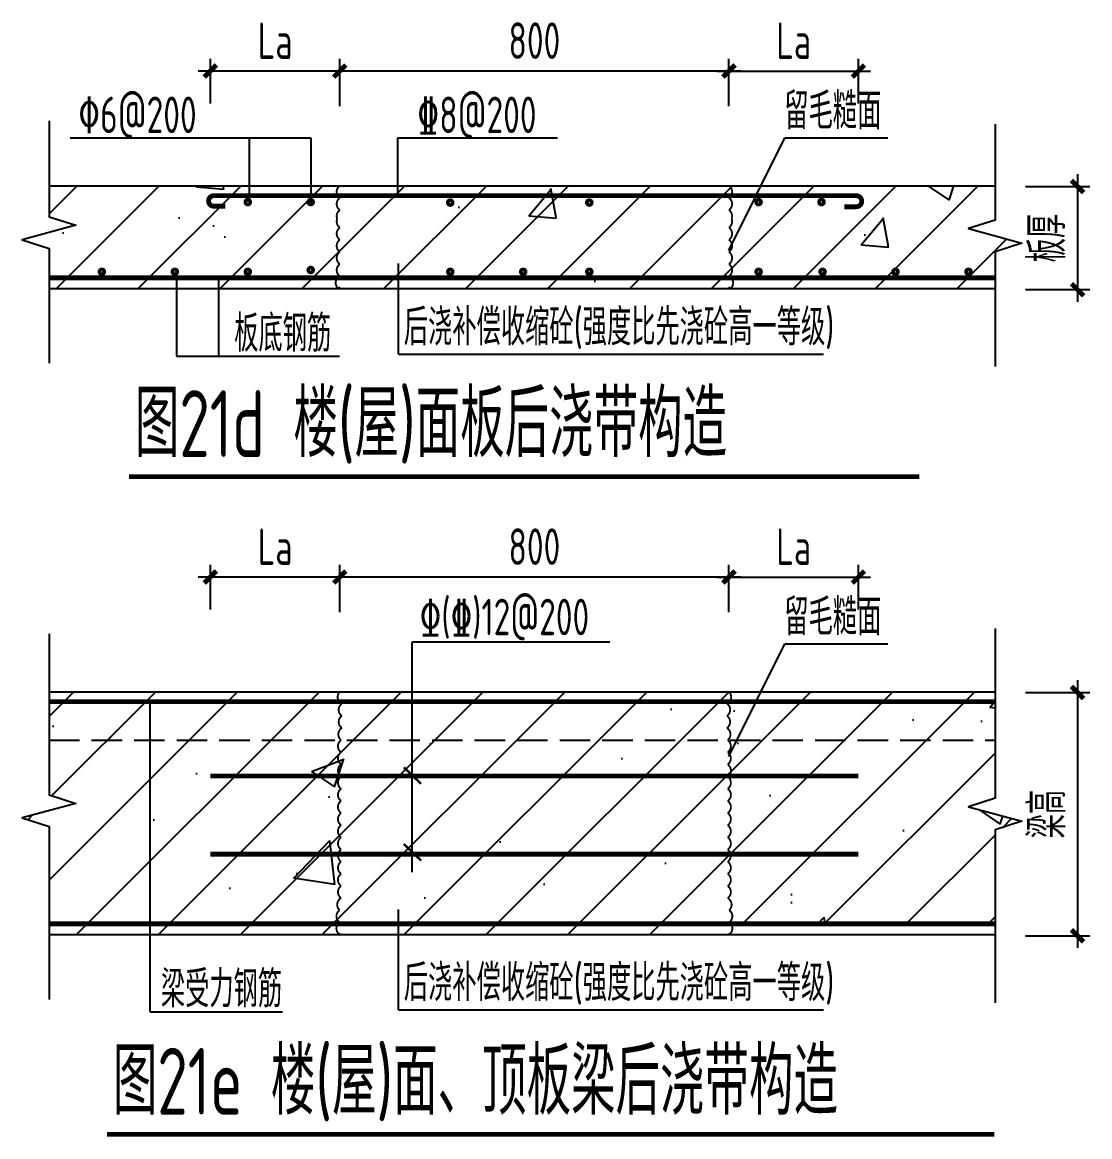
# Model space of a CAD drawing. Header units: millimetres. Extents: x -981077 to -572908, y -546666 to -409449.
# Drawn here: x -760709 to -751931, y -524628 to -515459 of the extents above; entities that cross this region are included whole.
import ezdxf

# ---------------------------------------------------------------- set-up
doc = ezdxf.new("R2010")
doc.units = ezdxf.units.MM
doc.header["$LTSCALE"] = 1000
doc.linetypes.add('DASH', pattern=[0.35, 0.25, -0.1])
for name, color, linetype in [('HZ', 7, 'Continuous'), ('mb-标准层', 7, 'Continuous'), ('TEXT', 6, 'Continuous'), ('THIN', 7, 'Continuous')]:
    doc.layers.add(name, color=color, linetype=linetype)
doc.styles.add('TSSD_Dimension', font='tssdeng.shx', dxfattribs={"width": 0.7, "bigfont": 'tssdchn.shx'})
doc.dimstyles.new('TSSD_25_100', dxfattribs={"dimtxt": 300, "dimasz": 100, "dimexe": 100, "dimexo": 250, "dimgap": 100, "dimtad": 1, "dimdec": 0, "dimlfac": 0.25, "dimzin": 0, "dimdsep": 46, "dimtxsty": 'TSSD_Dimension', "dimblk": 'ARCHTICK', "dimcen": 0, "dimdle": 100, "dimclrt": 7, "dimadec": 0, "dimazin": 0, "dimtfac": 1, "dimtdec": 0, "dimtix": 1, "dimtmove": 2, "dimatfit": 3, "dimldrblk": '_TSDBK', "dimfxl": 1, "dimtolj": 1, "dimtzin": 0, "dimarcsym": 0})

# ---------------------------------------------------------------- blocks, each defined once
blk = doc.blocks.new('_ArchTick')
at = {"color": 0, "linetype": 'ByBlock', "const_width": 0.4}
blk.add_lwpolyline([(-0.5, -0.5), (0.5, 0.5)], dxfattribs=at)
blk = doc.blocks.new('*D136')
at = {"layer": 'Defpoints', "color": 0}
for p in [(13263.6, 8767.6), (13263.6, 8227.9), (16463.6, 8227.9)]:
    blk.add_point(p, dxfattribs=at)
at = {"layer": 'THIN', "color": 0, "lineweight": -2}
for p, q in [((13263.6, 8477.9), (13263.6, 8867.6)), ((16463.6, 8477.9), (16463.6, 8867.6)), ((16563.6, 8767.6), (13163.6, 8767.6))]:
    blk.add_line(p, q, dxfattribs=at)
at = {"layer": 'THIN', "color": 0, "lineweight": -2, "xscale": 100, "yscale": 100, "zscale": 100, "rotation": 180}
blk.add_blockref('_ArchTick', (13263.6, 8767.6), dxfattribs=at)
at = {"layer": 'THIN', "color": 0, "lineweight": -2, "xscale": 100, "yscale": 100, "zscale": 100}
blk.add_blockref('_ArchTick', (16463.6, 8767.6), dxfattribs=at)
at = {"layer": 'THIN', "color": 7, "insert": (14863.6, 9017.6), "char_height": 300, "attachment_point": 5, "style": 'TSSD_Dimension'}
blk.add_mtext('\\A1;800', dxfattribs=at)
blk = doc.blocks.new('_TSDBK')
blk.add_line((-1, 0), (0, 0))
blk.add_lwpolyline([(-0.7, -0.7, 0.5, 0.5, 0), (0.7, 0.7, 0.5, 0.5, 0)], format="xyseb")
blk = doc.blocks.new('*D137')
at = {"layer": 'Defpoints', "color": 0}
for p in [(12198.6, 8767.6), (13263.6, 8477.9), (12198.6, 8250)]:
    blk.add_point(p, dxfattribs=at)
at = {"layer": 'THIN', "color": 0, "lineweight": -2}
for p, q in [((12198.6, 8500), (12198.6, 8867.6)), ((13263.6, 8727.9), (13263.6, 8867.6)), ((13363.6, 8767.6), (12098.6, 8767.6))]:
    blk.add_line(p, q, dxfattribs=at)
at = {"layer": 'THIN', "color": 0, "lineweight": -2, "xscale": 100, "yscale": 100, "zscale": 100, "rotation": 180}
blk.add_blockref('_ArchTick', (12198.6, 8767.6), dxfattribs=at)
at = {"layer": 'THIN', "color": 0, "lineweight": -2, "xscale": 100, "yscale": 100, "zscale": 100}
blk.add_blockref('_ArchTick', (13263.6, 8767.6), dxfattribs=at)
at = {"layer": 'THIN', "color": 7, "insert": (12731.1, 9017.6), "char_height": 300, "attachment_point": 5, "style": 'TSSD_Dimension'}
blk.add_mtext('\\A1;La', dxfattribs=at)
blk = doc.blocks.new('*D138')
at = {"layer": 'Defpoints', "color": 0}
for p in [(17528.7, 8767.6), (16463.6, 8477.9), (17528.7, 8250)]:
    blk.add_point(p, dxfattribs=at)
at = {"layer": 'THIN', "color": 0, "lineweight": -2}
for p, q in [((16463.6, 8727.9), (16463.6, 8867.6)), ((17528.7, 8500), (17528.7, 8867.6)), ((16363.6, 8767.6), (17628.7, 8767.6))]:
    blk.add_line(p, q, dxfattribs=at)
at = {"layer": 'THIN', "color": 0, "lineweight": -2, "xscale": 100, "yscale": 100, "zscale": 100, "rotation": 180}
blk.add_blockref('_ArchTick', (16463.6, 8767.6), dxfattribs=at)
at = {"layer": 'THIN', "color": 0, "lineweight": -2, "xscale": 100, "yscale": 100, "zscale": 100}
blk.add_blockref('_ArchTick', (17528.7, 8767.6), dxfattribs=at)
at = {"layer": 'THIN', "color": 7, "insert": (16996.2, 9017.6), "char_height": 300, "attachment_point": 5, "style": 'TSSD_Dimension'}
blk.add_mtext('\\A1;La', dxfattribs=at)
blk = doc.blocks.new('*D139')
at = {"layer": 'Defpoints', "color": 0}
for p in [(17528.7, 4604.7), (16463.6, 4315), (17528.7, 4087.1)]:
    blk.add_point(p, dxfattribs=at)
at = {"layer": 'THIN', "color": 0, "lineweight": -2}
for p, q in [((16463.6, 4565), (16463.6, 4704.7)), ((17528.7, 4337.1), (17528.7, 4704.7)), ((16363.6, 4604.7), (17628.7, 4604.7))]:
    blk.add_line(p, q, dxfattribs=at)
at = {"layer": 'THIN', "color": 0, "lineweight": -2, "xscale": 100, "yscale": 100, "zscale": 100, "rotation": 180}
blk.add_blockref('_ArchTick', (16463.6, 4604.7), dxfattribs=at)
at = {"layer": 'THIN', "color": 0, "lineweight": -2, "xscale": 100, "yscale": 100, "zscale": 100}
blk.add_blockref('_ArchTick', (17528.7, 4604.7), dxfattribs=at)
at = {"layer": 'THIN', "color": 7, "insert": (16996.2, 4854.7), "char_height": 300, "attachment_point": 5, "style": 'TSSD_Dimension'}
blk.add_mtext('\\A1;La', dxfattribs=at)
blk = doc.blocks.new('*D140')
at = {"layer": 'Defpoints', "color": 0}
for p in [(12198.6, 4604.7), (13263.6, 4315), (12198.6, 4087.1)]:
    blk.add_point(p, dxfattribs=at)
at = {"layer": 'THIN', "color": 0, "lineweight": -2}
for p, q in [((12198.6, 4337.1), (12198.6, 4704.7)), ((13263.6, 4565), (13263.6, 4704.7)), ((13363.6, 4604.7), (12098.6, 4604.7))]:
    blk.add_line(p, q, dxfattribs=at)
at = {"layer": 'THIN', "color": 0, "lineweight": -2, "xscale": 100, "yscale": 100, "zscale": 100, "rotation": 180}
blk.add_blockref('_ArchTick', (12198.6, 4604.7), dxfattribs=at)
at = {"layer": 'THIN', "color": 0, "lineweight": -2, "xscale": 100, "yscale": 100, "zscale": 100}
blk.add_blockref('_ArchTick', (13263.6, 4604.7), dxfattribs=at)
at = {"layer": 'THIN', "color": 7, "insert": (12731.1, 4854.7), "char_height": 300, "attachment_point": 5, "style": 'TSSD_Dimension'}
blk.add_mtext('\\A1;La', dxfattribs=at)
blk = doc.blocks.new('*D141')
at = {"layer": 'Defpoints', "color": 0}
for p in [(13263.6, 4604.7), (13263.6, 4065), (16463.6, 4065)]:
    blk.add_point(p, dxfattribs=at)
at = {"layer": 'THIN', "color": 0, "lineweight": -2}
for p, q in [((13263.6, 4315), (13263.6, 4704.7)), ((16463.6, 4315), (16463.6, 4704.7)), ((16563.6, 4604.7), (13163.6, 4604.7))]:
    blk.add_line(p, q, dxfattribs=at)
at = {"layer": 'THIN', "color": 0, "lineweight": -2, "xscale": 100, "yscale": 100, "zscale": 100, "rotation": 180}
blk.add_blockref('_ArchTick', (13263.6, 4604.7), dxfattribs=at)
at = {"layer": 'THIN', "color": 0, "lineweight": -2, "xscale": 100, "yscale": 100, "zscale": 100}
blk.add_blockref('_ArchTick', (16463.6, 4604.7), dxfattribs=at)
at = {"layer": 'THIN', "color": 7, "insert": (14863.6, 4854.7), "char_height": 300, "attachment_point": 5, "style": 'TSSD_Dimension'}
blk.add_mtext('\\A1;800', dxfattribs=at)
blk = doc.blocks.new('*D142')
at = {"layer": 'Defpoints', "color": 0}
for p in [(18652.7, 7817.8), (18652.7, 6968.9), (19330.5, 6968.9)]:
    blk.add_point(p, dxfattribs=at)
at = {"layer": 'THIN', "color": 0, "lineweight": -2}
for p, q in [((19330.5, 7917.8), (19330.5, 6868.9)), ((18902.7, 7817.8), (19430.5, 7817.8)), ((18902.7, 6968.9), (19430.5, 6968.9))]:
    blk.add_line(p, q, dxfattribs=at)
at = {"layer": 'THIN', "color": 0, "lineweight": -2, "xscale": 100, "yscale": 100, "zscale": 100}
for p, rotation in [((19330.5, 7817.8), 90), ((19330.5, 6968.9), 270)]:
    blk.add_blockref('_ArchTick', p, dxfattribs=dict(at, rotation=rotation))
at = {"layer": 'THIN', "color": 7, "insert": (19080.5, 7393.3), "char_height": 300, "attachment_point": 5, "rotation": 90, "style": 'TSSD_Dimension'}
blk.add_mtext('\\A1;板厚', dxfattribs=at)
blk = doc.blocks.new('*D143')
at = {"layer": 'Defpoints', "color": 0}
for p in [(18652.7, 3654.9), (18652.7, 1652.9), (19330.5, 1652.9)]:
    blk.add_point(p, dxfattribs=at)
at = {"layer": 'THIN', "color": 0, "lineweight": -2}
for p, q in [((19330.5, 3754.9), (19330.5, 1552.9)), ((18902.7, 3654.9), (19430.5, 3654.9)), ((18902.7, 1652.9), (19430.5, 1652.9))]:
    blk.add_line(p, q, dxfattribs=at)
at = {"layer": 'THIN', "color": 0, "lineweight": -2, "xscale": 100, "yscale": 100, "zscale": 100}
for p, rotation in [((19330.5, 3654.9), 90), ((19330.5, 1652.9), 270)]:
    blk.add_blockref('_ArchTick', p, dxfattribs=dict(at, rotation=rotation))
at = {"layer": 'THIN', "color": 7, "insert": (19080.5, 2653.9), "char_height": 300, "attachment_point": 5, "rotation": 90, "style": 'TSSD_Dimension'}
blk.add_mtext('\\A1;梁高', dxfattribs=at)
blk = doc.blocks.new('A$C19FE7155')
at = {"layer": 'THIN'}
h = blk.add_hatch(dxfattribs=at)
h.set_pattern_fill('AR-CONC', color=256, scale=15, style=0)
h.set_pattern_definition([(50, (-99304, -13454), (2732.77, -239.086), [285.75, -3143.25]), (355, (-99304, -13454), (-528.64, 2865.85), [228.6, -2514.6]), (100.451, (-99076.2, -13474), (2204.14, 2626.75), [242.85, -2671.35]), (46.1842, (-99304, -12692), (4066.19, -630.635), [428.62, -4714.87]), (96.6356, (-98965, -12744.5), (3561.06, 3711.38), [364.27, -4007.02]), (351.184, (-99304, -12692), (3561.07, 3711.38), [342.9, -3771.9]), (21, (-98923, -12882.5), (2274.223, -1533.983), [285.75, -3143.25]), (326, (-98923, -12882.5), (927.03, 2762.82), [228.6, -2514.6]), (71.4514, (-98733.4, -13010.3), (3201.25, 1228.84), [242.85, -2671.35]), (37.5, (-99304, -13454), (46.329, 1268.3256), [0, -2484.12, 0, -2552.7, 0, -2524.125]), (7.5, (-99304, -13454), (1002.295, 1502.709), [0, -1455.42, 0, -2426.97, 0, -962.025]), (327.5, (-100153.6, -13454), (2033.859, -85.931), [0, -952.5, 0, -2971.8, 0, -3943.35]), (317.5, (-100534.6, -13454), (2221.938, 381.397), [0, -1238.25, 0, -1973.58, 0, -2800.35])])
h.paths.add_polyline_path([(13263.6, 7179.3, -0.520567), (13263.6, 7279.3, -0.520567), (13263.6, 7379.3, -0.520567), (13263.6, 7479.3, -0.347231), (13241.9, 7551.8, -0.347231), (13263.6, 7624.2, -0.520567), (13263.6, 7724.2, -0.101314), (13246.8, 7742), (13026.6, 7742), (13026.6, 7704.2, -0.361325), (13038.9, 7689.5, -1), (13008.9, 7689.5, -0.469157), (13026.6, 7704.2), (13026.6, 7742), (12521.5, 7742), (12521.5, 7689.5, -1), (12491.5, 7689.5, -1), (12521.5, 7689.5), (12521.5, 7824.2), (10872.1, 7824.2), (10872.1, 7568.6), (11092.1, 7498.6), (10652.1, 7378.6), (10872.1, 7308.6), (10872.1, 7066.7), (13246.3, 7066.7, -0.088372), (13263.6, 7079.3, -0.520567)])
h.paths.add_polyline_path([(12491.5, 7115.8, -1), (12521.5, 7115.8, -1)], flags=16)
h.paths.add_polyline_path([(11921.5, 7115.8, -1), (11891.5, 7115.8, -1)], flags=16)
h.paths.add_polyline_path([(13008.9, 7130.7, -1), (13038.9, 7130.7, -1)], flags=16)
h.paths.add_polyline_path([(11321.5, 7115.8, -1), (11291.5, 7115.8, -1)], flags=16)
h.paths.add_polyline_path([(16463.6, 7379.3, 0.520567), (16463.6, 7479.3, 0.347231), (16485.4, 7551.8, 0.347231), (16463.6, 7624.2, 0.520567), (16463.6, 7724.2, 0.101314), (16480.5, 7742), (13246.8, 7742, 0.101314), (13263.6, 7724.2, 0.520567), (13263.6, 7624.2, 0.347231), (13241.9, 7551.8, 0.347231), (13263.6, 7479.3, 0.520567), (13263.6, 7379.3, 0.520567), (13263.6, 7279.3, 0.520567), (13263.6, 7179.3, 0.520567), (13263.6, 7079.3, 0.088372), (13246.3, 7066.7), (16481, 7066.7, 0.088372), (16463.6, 7079.3, 0.520567), (16463.6, 7179.3, 0.520567), (16463.6, 7279.3, 0.520567)])
h.paths.add_polyline_path([(14186.6, 7115.8, -1), (14156.6, 7115.8, -1)], flags=16)
h.paths.add_polyline_path([(14156.6, 7685.1, -1), (14186.6, 7685.1, -1)], flags=16)
h.paths.add_polyline_path([(14756.6, 7115.8, -1), (14786.6, 7115.8, -1)], flags=16)
h.paths.add_polyline_path([(14756.6, 7685.1, -1), (14786.6, 7685.1, -1)], flags=16)
h.paths.add_polyline_path([(15300.3, 7115.8, -1), (15330.3, 7115.8, -1)], flags=16)
h.paths.add_polyline_path([(15300.3, 7685.1, -1), (15330.3, 7685.1, -1)], flags=16)
h.paths.add_polyline_path([(18432.7, 7471.3), (18652.7, 7541.3), (18652.7, 7824.2), (16728.8, 7824.2), (16488.5, 7341, -0.296618), (16463.6, 7279.3, -0.520567), (16463.6, 7179.3, -0.520567), (16463.6, 7079.3, -0.088372), (16481, 7066.7), (18652.7, 7066.7), (18652.7, 7281.3), (18872.7, 7351.3)])
h.paths.add_polyline_path([(16692.5, 7689.5, -1), (16722.5, 7689.5, -1)], flags=16)
h.paths.add_polyline_path([(16722.5, 7115.8, -1), (16692.5, 7115.8, -1)], flags=16)
h.paths.add_polyline_path([(17209.9, 7689.5, -1), (17239.9, 7689.5, -1)], flags=16)
h.paths.add_polyline_path([(17248.7, 7115.8, -1), (17218.7, 7115.8, -1)], flags=16)
h.paths.add_polyline_path([(17818.7, 7115.8, -1), (17848.7, 7115.8, -1)], flags=16)
h.paths.add_polyline_path([(18418.7, 7115.8, -1), (18448.7, 7115.8, -1)], flags=16)
h.paths.add_polyline_path([(16728.8, 7824.2), (16463.6, 7824.2, -0.398249), (16480.5, 7742), (16687.9, 7742)])
h.paths.add_polyline_path([(16463.6, 7824.2), (13738.4, 7824.2), (13738.4, 7742), (16480.5, 7742, 0.398249)])
h.paths.add_polyline_path([(16481, 7066.7), (13745.9, 7066.7), (13745.9, 6979.3), (16478.2, 6979.3, 0.422088)])
h.paths.add_polyline_path([(13738.4, 7824.2), (13263.6, 7824.2, 0.398249), (13246.8, 7742), (13738.4, 7742)])
h.paths.add_polyline_path([(13263.6, 7824.2), (13026.6, 7824.2), (13026.6, 7742), (13246.8, 7742, -0.398249)])
h.paths.add_polyline_path([(13026.6, 7824.2), (12521.5, 7824.2), (12521.5, 7742), (13026.6, 7742)], flags=17)
h.paths.add_polyline_path([(13246.3, 7066.7), (12266.3, 7066.7), (12266.3, 6979.3), (13246.7, 6979.3, -0.138898), (13247.8, 6980.6, -0.413186)])
h.paths.add_polyline_path([(13745.9, 7066.7), (13246.3, 7066.7, 0.422088), (13249.1, 6979.3), (13745.9, 6979.3)])
h.paths.add_polyline_path([(12266.3, 7066.7), (11921.5, 7066.7), (11921.5, 6979.3), (12266.3, 6979.3)])
h.paths.add_polyline_path([(11921.5, 7066.7), (10872.1, 7066.7), (10872.1, 6979.3), (11921.5, 6979.3)])
h.paths.add_polyline_path([(18652.7, 7066.7), (16481, 7066.7, -0.413186), (16479.5, 6980.6, -0.138898), (16480.6, 6979.3), (18652.7, 6979.3)])
h = blk.add_hatch(dxfattribs=at)
h.set_pattern_fill('ANSI31', color=256, scale=150, style=0)
h.set_pattern_definition([(45, (-99303.96, -13454), (-336.7596, 336.7596), [])])
h.paths.add_polyline_path([(10872.1, 7824.2), (10872.1, 7568.6), (11092.1, 7498.6), (10652.1, 7378.6), (10872.1, 7308.6), (10872.1, 7066.7), (13246.3, 7066.7, -0.088372), (13263.6, 7079.3, -0.520567), (13263.6, 7179.3, -0.520567), (13263.6, 7279.3, -0.520567), (13263.6, 7379.3, -0.520567), (13263.6, 7479.3, -0.347231), (13241.9, 7551.8, -0.347231), (13263.6, 7624.2, -0.520567), (13263.6, 7724.2, -0.101314), (13246.8, 7742), (13026.6, 7742), (13026.6, 7704.2, -0.361325), (13038.9, 7689.5, -1), (13008.9, 7689.5, -0.469157), (13026.6, 7704.2), (13026.6, 7742), (12521.5, 7742), (12521.5, 7689.5, -1), (12491.5, 7689.5, -1), (12521.5, 7689.5), (12521.5, 7824.2)])
h.paths.add_polyline_path([(11921.5, 7115.8, -1), (11891.5, 7115.8, -1)], flags=16)
h.paths.add_polyline_path([(12521.5, 7115.8, -1), (12491.5, 7115.8, -1)], flags=16)
h.paths.add_polyline_path([(11321.5, 7115.8, -1), (11291.5, 7115.8, -1)], flags=16)
h.paths.add_polyline_path([(13038.9, 7130.7, -1), (13008.9, 7130.7, -1)], flags=16)
h.paths.add_polyline_path([(12521.5, 7824.2), (12521.5, 7742), (13026.6, 7742), (13026.6, 7824.2)], flags=17)
h.paths.add_polyline_path([(13246.8, 7742, -0.398249), (13263.6, 7824.2), (13026.6, 7824.2), (13026.6, 7742)])
h.paths.add_polyline_path([(12266.3, 7066.7), (12266.3, 6979.3), (13246.7, 6979.3, -0.138898), (13247.8, 6980.6, -0.413186), (13246.3, 7066.7)])
h.paths.add_polyline_path([(12266.3, 6979.3), (12266.3, 7066.7), (11921.5, 7066.7), (11921.5, 6979.3)])
h.paths.add_polyline_path([(11921.5, 6979.3), (11921.5, 7066.7), (10872.1, 7066.7), (10872.1, 6979.3)])
h.paths.add_polyline_path([(13745.9, 6979.3), (13745.9, 7066.7), (13246.3, 7066.7, 0.422088), (13249.1, 6979.3)])
h.paths.add_polyline_path([(16478.2, 6979.3, 0.422088), (16481, 7066.7), (13745.9, 7066.7), (13745.9, 6979.3)])
h.paths.add_polyline_path([(16481, 7066.7, 0.088372), (16463.6, 7079.3, 0.520567), (16463.6, 7179.3, 0.520567), (16463.6, 7279.3, 0.520567), (16463.6, 7379.3, 0.520567), (16463.6, 7479.3, 0.347231), (16485.4, 7551.8, 0.347231), (16463.6, 7624.2, 0.520567), (16463.6, 7724.2, 0.101314), (16480.5, 7742), (13246.8, 7742, 0.101314), (13263.6, 7724.2, 0.520567), (13263.6, 7624.2, 0.347231), (13241.9, 7551.8, 0.347231), (13263.6, 7479.3, 0.520567), (13263.6, 7379.3, 0.520567), (13263.6, 7279.3, 0.520567), (13263.6, 7179.3, 0.520567), (13263.6, 7079.3, 0.088372), (13246.3, 7066.7)])
h.paths.add_polyline_path([(14186.6, 7115.8, -1), (14156.6, 7115.8, -1)], flags=16)
h.paths.add_polyline_path([(14156.6, 7685.1, -1), (14186.6, 7685.1, -1)], flags=16)
h.paths.add_polyline_path([(14786.6, 7115.8, -1), (14756.6, 7115.8, -1)], flags=16)
h.paths.add_polyline_path([(15300.3, 7115.8, -1), (15330.3, 7115.8, -1)], flags=16)
h.paths.add_polyline_path([(15300.3, 7685.1, -1), (15330.3, 7685.1, -1)], flags=16)
h.paths.add_polyline_path([(13738.4, 7742), (16480.5, 7742, 0.398249), (16463.6, 7824.2), (13738.4, 7824.2)])
h.paths.add_polyline_path([(13738.4, 7824.2), (13263.6, 7824.2, 0.398249), (13246.8, 7742), (13738.4, 7742)])
h.paths.add_polyline_path([(16728.8, 7824.2), (16463.6, 7824.2, -0.398249), (16480.5, 7742), (16687.9, 7742)])
h.paths.add_polyline_path([(16687.9, 7742), (16480.5, 7742, -0.101314), (16463.6, 7724.2, -0.520567), (16463.6, 7624.2, -0.347231), (16485.4, 7551.8, -0.347231), (16463.6, 7479.3, -0.520567), (16463.6, 7379.3, -0.193994), (16488.5, 7341)], flags=17)
h.paths.add_polyline_path([(16728.8, 7824.2), (16488.5, 7341, -0.296618), (16463.6, 7279.3, -0.520567), (16463.6, 7179.3, -0.520567), (16463.6, 7079.3, -0.088372), (16481, 7066.7), (18652.7, 7066.7), (18652.7, 7281.3), (18872.7, 7351.3), (18432.7, 7471.3), (18652.7, 7541.3), (18652.7, 7824.2)])
h.paths.add_polyline_path([(16722.5, 7689.5, -1), (16692.5, 7689.5, -1)], flags=16)
h.paths.add_polyline_path([(17239.9, 7689.5, -1), (17209.9, 7689.5, -1)], flags=16)
h.paths.add_polyline_path([(16722.5, 7115.8, -1), (16692.5, 7115.8, -1)], flags=16)
h.paths.add_polyline_path([(17248.7, 7115.8, -1), (17218.7, 7115.8, -1)], flags=16)
h.paths.add_polyline_path([(17848.7, 7115.8, -1), (17818.7, 7115.8, -1)], flags=16)
h.paths.add_polyline_path([(18448.7, 7115.8, -1), (18418.7, 7115.8, -1)], flags=16)
h.paths.add_polyline_path([(16481, 7066.7, -0.413186), (16479.5, 6980.6, -0.138898), (16480.6, 6979.3), (18652.7, 6979.3), (18652.7, 7066.7)])
h = blk.add_hatch(dxfattribs=at)
h.set_pattern_fill('ANSI31', color=256, scale=150, style=0)
h.set_pattern_definition([(45, (-99303.96, -11527.3), (-336.7596, 336.7596), [])])
h.paths.add_polyline_path([(10872.1, 3579.1), (10872.1, 3261.3), (11701.1, 3261.3), (11701.1, 3579.1)])
h.paths.add_polyline_path([(10872.1, 3261.3), (10872.1, 2812.2), (11092.1, 2742.2), (10652.1, 2622.2), (10872.1, 2552.2), (10872.1, 1750.7), (11701.1, 1750.7), (11701.1, 3261.3)])
h.paths.add_polyline_path([(13272.1, 3261.3, -0.010334), (13274.1, 3262.8, -0.520567), (13280.3, 3362.6, -0.520567), (13279.7, 3462.6, -0.520567), (13279.7, 3562.6, -0.110163), (13258.8, 3579.1), (11701.1, 3579.1), (11701.1, 3261.3)])
h.paths.add_polyline_path([(11701.1, 3261.3), (11701.1, 1750.7), (13247.9, 1750.7, -0.076595), (13261.3, 1763.6, -0.520567), (13261.7, 1863.6, -0.520567), (13274, 1962.8, -0.520567), (13274, 2062.8, -0.520567), (13274, 2162.8, -0.520567), (13274, 2262.8, -0.520567), (13274, 2362.8, -0.520567), (13274, 2462.8, -0.520567), (13274, 2562.8, -0.520567), (13274, 2662.8, -0.520567), (13274, 2762.8, -0.520567), (13274, 2862.8, -0.520567), (13274, 2962.8, -0.520567), (13274, 3062.8, -0.520567), (13274, 3162.8, -0.507503), (13272.1, 3261.3)])
h.paths.add_polyline_path([(10872.1, 3661.3), (10872.1, 3579.1), (13258.8, 3579.1, -0.388145), (13263.6, 3661.3)])
h.paths.add_polyline_path([(13263.6, 3661.3, 0.388145), (13258.8, 3579.1), (13856.6, 3579.1), (13856.6, 3661.3)])
h.paths.add_polyline_path([(13856.6, 3661.3), (13856.6, 3579.1), (16468.5, 3579.1, 0.388145), (16463.6, 3661.3)])
h.paths.add_polyline_path([(13856.6, 3579.1), (13856.6, 3261.3), (16451.2, 3261.3, 0.533376), (16446.9, 3362.6, 0.520567), (16447.6, 3462.6, 0.520567), (16447.6, 3562.6, 0.110163), (16468.5, 3579.1)])
h.paths.add_polyline_path([(13258.8, 3579.1, 0.110163), (13279.7, 3562.6, 0.520567), (13279.7, 3462.6, 0.520567), (13280.3, 3362.6, 0.533376), (13276.1, 3261.3), (13856.6, 3261.3), (13856.6, 3579.1)])
h.paths.add_polyline_path([(13272.1, 3261.3, 0.507503), (13274, 3162.8, 0.520567), (13274, 3062.8, 0.478069), (13267.5, 2968), (13856.6, 2968), (13856.6, 3261.3)])
h.paths.add_polyline_path([(16459.7, 2968, 0.478069), (16453.3, 3062.8, 0.520567), (16453.3, 3162.8, 0.507503), (16455.2, 3261.3), (13856.6, 3261.3), (13856.6, 2975.4), (13864.2, 2968)])
h.paths.add_polyline_path([(13267.5, 2968, 0.034029), (13274, 2962.8, 0.520567), (13274, 2862.8, 0.520567), (13274, 2762.8, 0.520567), (13274, 2662.8, 0.520567), (13274, 2562.8, 0.520567), (13274, 2462.8, 0.520567), (13274, 2362.8, 0.190994), (13249.2, 2325.2), (13856.6, 2325.2), (13856.6, 2968)])
h.paths.add_polyline_path([(16478, 2325.2, 0.190994), (16453.3, 2362.8, 0.520567), (16453.3, 2462.8, 0.520567), (16453.3, 2562.8, 0.520567), (16453.3, 2662.8, 0.520567), (16453.3, 2762.8, 0.520567), (16453.3, 2862.8, 0.520567), (16453.3, 2962.8, 0.034029), (16459.7, 2968), (13856.6, 2968), (13856.6, 2344), (13876.1, 2325.2)])
h.paths.add_polyline_path([(16479.4, 1750.7, 0.076595), (16465.9, 1763.6, 0.520567), (16465.6, 1863.6, 0.520567), (16453.3, 1962.8, 0.520567), (16453.3, 2062.8, 0.520567), (16453.3, 2162.8, 0.520567), (16453.3, 2262.8, 0.299769), (16478, 2325.2), (13249.2, 2325.2, 0.299769), (13274, 2262.8, 0.520567), (13274, 2162.8, 0.520567), (13274, 2062.8, 0.520567), (13274, 1962.8, 0.520567), (13261.7, 1863.6, 0.520567), (13261.3, 1763.6, 0.076595), (13247.9, 1750.7)])
h.paths.add_polyline_path([(10872.1, 1750.7), (10872.1, 1663.3), (11701.1, 1663.3), (11701.1, 1750.7)])
h.paths.add_polyline_path([(13260.9, 1663.3, 0.034022), (13261.3, 1663.6, -0.426948), (13247.9, 1750.7), (11701.1, 1750.7), (11701.1, 1663.3)])
h.paths.add_polyline_path([(16465.5, 1663.3, 0.429373), (16479.4, 1750.7), (13745.9, 1750.7), (13745.9, 1663.3)])
h.paths.add_polyline_path([(18652.7, 3261.3), (18652.7, 3579.1), (16687.9, 3579.1), (16529.9, 3261.3)])
h.paths.add_polyline_path([(16447.6, 3462.6, -0.520567), (16446.9, 3362.6, -0.520567), (16453.2, 3262.8, -0.010334), (16455.2, 3261.3), (16529.9, 3261.3), (16687.9, 3579.1), (16468.5, 3579.1, -0.110163), (16447.6, 3562.6, -0.520567)])
h.paths.add_polyline_path([(16687.9, 3579.1), (16728.8, 3661.3), (16463.6, 3661.3, -0.388145), (16468.5, 3579.1)])
h.paths.add_polyline_path([(16728.8, 3661.3), (16687.9, 3579.1), (18652.7, 3579.1), (18652.7, 3661.3)])
h.paths.add_polyline_path([(16529.9, 3261.3), (16471.2, 3143.2, -0.388438), (16453.3, 3062.8, -0.520567), (16453.3, 2962.8, -0.520567), (16453.3, 2862.8, -0.520567), (16453.3, 2762.8, -0.520567), (16453.3, 2662.8, -0.520567), (16453.3, 2562.8, -0.520567), (16453.3, 2462.8, -0.520567), (16453.3, 2362.8, -0.520567), (16453.3, 2262.8, -0.520567), (16453.3, 2162.8, -0.520567), (16453.3, 2062.8, -0.520567), (16453.3, 1962.8, -0.520567), (16465.6, 1863.6, -0.520567), (16465.9, 1763.6, -0.076595), (16479.4, 1750.7), (18652.7, 1750.7), (18652.7, 2524.9), (18872.7, 2594.9), (18432.7, 2714.9), (18652.7, 2784.9), (18652.7, 3261.3)])
h = blk.add_hatch(dxfattribs=at)
h.set_pattern_fill('AR-CONC', color=256, scale=15, style=0)
h.set_pattern_definition([(50, (-99304, -11527.3), (2732.77, -239.086), [285.75, -3143.25]), (355, (-99304, -11527.3), (-528.64, 2865.85), [228.6, -2514.6]), (100.451, (-99076.2, -11547.2), (2204.14, 2626.75), [242.85, -2671.35]), (46.1842, (-99304, -10765.3), (4066.19, -630.635), [428.62, -4714.87]), (96.6356, (-98965, -10818), (3561.06, 3711.38), [364.27, -4007.02]), (351.184, (-99304, -10765.3), (3561.07, 3711.38), [342.9, -3771.9]), (21, (-98923, -10955.8), (2274.223, -1533.983), [285.75, -3143.25]), (326, (-98923, -10955.8), (927.03, 2762.82), [228.6, -2514.6]), (71.4514, (-98733.4, -11083.6), (3201.25, 1228.84), [242.85, -2671.35]), (37.5, (-99304, -11527.3), (46.329, 1268.3256), [0, -2484.12, 0, -2552.7, 0, -2524.125]), (7.5, (-99304, -11527.3), (1002.295, 1502.709), [0, -1455.42, 0, -2426.97, 0, -962.025]), (327.5, (-100153.6, -11527.3), (2033.859, -85.931), [0, -952.5, 0, -2971.8, 0, -3943.35]), (317.5, (-100534.6, -11527.3), (2221.938, 381.397), [0, -1238.25, 0, -1973.58, 0, -2800.35])])
h.paths.add_polyline_path([(11701.1, 3579.1), (11701.1, 3261.3), (13272.1, 3261.3, -0.010334), (13274.1, 3262.8, -0.520567), (13280.3, 3362.6, -0.520567), (13279.7, 3462.6, -0.520567), (13279.7, 3562.6, -0.110163), (13258.8, 3579.1)])
h.paths.add_polyline_path([(11701.1, 3261.3), (11701.1, 3579.1), (10872.1, 3579.1), (10872.1, 3261.3)])
h.paths.add_polyline_path([(10872.1, 3261.3), (10872.1, 2812.2), (11092.1, 2742.2), (10652.1, 2622.2), (10872.1, 2552.2), (10872.1, 1750.7), (11701.1, 1750.7), (11701.1, 3261.3)])
h.paths.add_polyline_path([(11701.1, 1750.7), (13247.9, 1750.7, -0.076595), (13261.3, 1763.6, -0.520567), (13261.7, 1863.6, -0.520567), (13274, 1962.8, -0.520567), (13274, 2062.8, -0.520567), (13274, 2162.8, -0.520567), (13274, 2262.8, -0.520567), (13274, 2362.8, -0.520567), (13274, 2462.8, -0.520567), (13274, 2562.8, -0.520567), (13274, 2662.8, -0.520567), (13274, 2762.8, -0.520567), (13274, 2862.8, -0.520567), (13274, 2962.8, -0.520567), (13274, 3062.8, -0.520567), (13274, 3162.8, -0.507503), (13272.1, 3261.3), (11701.1, 3261.3)])
h.paths.add_polyline_path([(13267.5, 2968, 0.034029), (13274, 2962.8, 0.520567), (13274, 2862.8, 0.520567), (13274, 2762.8, 0.520567), (13274, 2662.8, 0.520567), (13274, 2562.8, 0.520567), (13274, 2462.8, 0.520567), (13274, 2362.8, 0.190994), (13249.2, 2325.2), (13856.6, 2325.2), (13856.6, 2968)])
h.paths.add_polyline_path([(13856.6, 3261.3), (13856.6, 2975.4), (13864.2, 2968), (16459.7, 2968, 0.478069), (16453.3, 3062.8, 0.520567), (16453.3, 3162.8, 0.507503), (16455.2, 3261.3)])
h.paths.add_polyline_path([(13272.1, 3261.3, 0.507503), (13274, 3162.8, 0.520567), (13274, 3062.8, 0.478069), (13267.5, 2968), (13856.6, 2968), (13856.6, 3261.3)])
h.paths.add_polyline_path([(16478, 2325.2, 0.190994), (16453.3, 2362.8, 0.520567), (16453.3, 2462.8, 0.520567), (16453.3, 2562.8, 0.520567), (16453.3, 2662.8, 0.520567), (16453.3, 2762.8, 0.520567), (16453.3, 2862.8, 0.520567), (16453.3, 2962.8, 0.034029), (16459.7, 2968), (13856.6, 2968), (13856.6, 2344), (13876.1, 2325.2)])
h.paths.add_polyline_path([(16451.2, 3261.3, 0.533376), (16446.9, 3362.6, 0.520567), (16447.6, 3462.6, 0.520567), (16447.6, 3562.6, 0.110163), (16468.5, 3579.1), (13856.6, 3579.1), (13856.6, 3261.3)])
h.paths.add_polyline_path([(13258.8, 3579.1, 0.110163), (13279.7, 3562.6, 0.520567), (13279.7, 3462.6, 0.520567), (13280.3, 3362.6, 0.533376), (13276.1, 3261.3), (13856.6, 3261.3), (13856.6, 3579.1)])
h.paths.add_polyline_path([(13249.2, 2325.2, 0.299769), (13274, 2262.8, 0.520567), (13274, 2162.8, 0.520567), (13274, 2062.8, 0.520567), (13274, 1962.8, 0.520567), (13261.7, 1863.6, 0.520567), (13261.3, 1763.6, 0.076595), (13247.9, 1750.7), (16479.4, 1750.7, 0.076595), (16465.9, 1763.6, 0.520567), (16465.6, 1863.6, 0.520567), (16453.3, 1962.8, 0.520567), (16453.3, 2062.8, 0.520567), (16453.3, 2162.8, 0.520567), (16453.3, 2262.8, 0.299769), (16478, 2325.2)])
h.paths.add_polyline_path([(18652.7, 1750.7), (18652.7, 2524.9), (18872.7, 2594.9), (18432.7, 2714.9), (18652.7, 2784.9), (18652.7, 3261.3), (16529.9, 3261.3), (16471.2, 3143.2, -0.388438), (16453.3, 3062.8, -0.520567), (16453.3, 2962.8, -0.520567), (16453.3, 2862.8, -0.520567), (16453.3, 2762.8, -0.520567), (16453.3, 2662.8, -0.520567), (16453.3, 2562.8, -0.520567), (16453.3, 2462.8, -0.520567), (16453.3, 2362.8, -0.520567), (16453.3, 2262.8, -0.520567), (16453.3, 2162.8, -0.520567), (16453.3, 2062.8, -0.520567), (16453.3, 1962.8, -0.520567), (16465.6, 1863.6, -0.520567), (16465.9, 1763.6, -0.076595), (16479.4, 1750.7)])
h.paths.add_polyline_path([(16687.9, 3579.1), (16468.5, 3579.1, -0.110163), (16447.6, 3562.6, -0.520567), (16447.6, 3462.6, -0.520567), (16446.9, 3362.6, -0.520567), (16453.2, 3262.8, -0.010334), (16455.2, 3261.3), (16529.9, 3261.3)])
h.paths.add_polyline_path([(16687.9, 3579.1), (16529.9, 3261.3), (18652.7, 3261.3), (18652.7, 3579.1)])
at = {"layer": 'HZ', "ltscale": 0.2, "const_width": 40}
for points in [[(11530, 5430.5), (18030.3, 5430.5)], [(11348.8, 20), (18646.9, 20)]]:
    blk.add_lwpolyline(points, dxfattribs=at)
at = {"layer": 'THIN'}
for p, q in [((13026.6, 8213.9), (11046.7, 8213.9)), ((12521.5, 7689.5), (12521.5, 8213.9)), ((13026.6, 7689.5), (13026.6, 8213.9)), ((15053.8, 8216.6), (13738.4, 8216.6)), ((13738.4, 8216.6), (13738.4, 7742)), ((16463.6, 7291), (16924.2, 8217.1)), ((16924.2, 8217.1), (17771.6, 8217.1)), ((10872.1, 7824.2), (18652.7, 7824.2)), ((13745.9, 6438.3), (13745.9, 7184.8)), ((11921.5, 7066.7), (11921.5, 6422.7)), ((12266.3, 7066.7), (12266.3, 6422.7)), ((10872.1, 6979.3), (18652.7, 6979.3)), ((11921.5, 6422.7), (13260.8, 6422.7)), ((13745.9, 6438.3), (17240.3, 6438.3)), ((15483.8, 4068.5), (13856.6, 4068.5)), ((13856.6, 4068.5), (13856.6, 2175.5)), ((16463.6, 3128.1), (16924.2, 4054.2)), ((16924.2, 4054.2), (17771.6, 4054.2)), ((10872.1, 3661.3), (18652.7, 3661.3)), ((11701.1, 3579.1), (11701.1, 1028.7)), ((13745.9, 1044.3), (13745.9, 1868.8)), ((10872.1, 1663.3), (18652.7, 1663.3)), ((11701.1, 1028.7), (12791.1, 1028.7)), ((13745.9, 1044.3), (17240.3, 1044.3))]:
    blk.add_line(p, q, dxfattribs=at)
at = {"layer": 'THIN', "linetype": 'DASH'}
blk.add_line((10872.1, 3261.3), (18652.7, 3261.3), dxfattribs=at)
at = {"layer": 'THIN'}
for points in [[(10872.1, 8357.5), (10872.1, 7568.6), (11092.1, 7498.6), (10652.1, 7378.6), (10872.1, 7308.6), (10872.1, 6364.6)], [(18652.7, 8330.2), (18652.7, 7541.3), (18432.7, 7471.3), (18872.7, 7351.3), (18652.7, 7281.3), (18652.7, 6337.3)], [(10872.1, 4137.4), (10872.1, 2812.2), (11092.1, 2742.2), (10652.1, 2622.2), (10872.1, 2552.2), (10872.1, 1127.5)], [(18652.7, 4180.8), (18652.7, 2784.9), (18432.7, 2714.9), (18872.7, 2594.9), (18652.7, 2524.9), (18652.7, 1100.2)]]:
    blk.add_lwpolyline(points, dxfattribs=at)
at = {"layer": 'THIN', "const_width": 15}
for points in [[(13263.6, 7824.2, 0.520567), (13263.6, 7724.2, 0.520567), (13263.6, 7624.2, 0.347231), (13241.9, 7551.8, 0.347231)], [(16463.6, 7824.2, -0.520567), (16463.6, 7724.2, -0.520567), (16463.6, 7624.2, -0.347231), (16485.4, 7551.8, -0.347231)], [(13241.9, 7551.8, 0.347231), (13263.6, 7479.3, 0.520567), (13263.6, 7379.3, 0.520567), (13263.6, 7279.3)], [(16485.4, 7551.8, -0.347231), (16463.6, 7479.3, -0.520567), (16463.6, 7379.3, -0.520567), (16463.6, 7279.3)], [(13263.6, 7379.3, 0.520567), (13263.6, 7279.3, 0.520567), (13263.6, 7179.3, 0.520567), (13263.6, 7079.3, 0.520567), (13247.8, 6980.6, 0.520567), (13247.6, 6975.5, 0.095278), (13263.6, 6992.1)], [(16463.6, 7379.3, -0.520567), (16463.6, 7279.3, -0.520567), (16463.6, 7179.3, -0.520567), (16463.6, 7079.3, -0.520567), (16479.5, 6980.6, -0.520567), (16479.7, 6975.5, -0.095278), (16463.6, 6992.1)], [(13263.6, 3661.3, 0.520567), (13279.7, 3562.6, 0.520567), (13279.7, 3462.6, 0.520567), (13280.3, 3362.6, 0.520567), (13274.1, 3262.8, 0.520567), (13274, 3162.8, 0.520567), (13274, 3062.8, 0.520567), (13274, 2962.8, 0.520567), (13274, 2862.8, 0.520567), (13274, 2762.8, 0.520567), (13274, 2662.8, 0.520567), (13274, 2562.8, 0.520567), (13274, 2462.8, 0.520567), (13274, 2362.8, 0.520567), (13274, 2262.8, 0.520567), (13274, 2162.8, 0.520567), (13274, 2062.8, 0.520567), (13274, 1962.8, 0.520567), (13261.7, 1863.6, 0.520567), (13261.3, 1763.6, 0.520567), (13261.3, 1663.6, 0.520567), (13261.3, 1670.2, 0.009682), (13263.6, 1670.6, 0.009682)], [(16463.6, 3661.3, -0.520567), (16447.6, 3562.6, -0.520567), (16447.6, 3462.6, -0.520567), (16446.9, 3362.6, -0.520567), (16453.2, 3262.8, -0.520567), (16453.3, 3162.8, -0.520567), (16453.3, 3062.8, -0.520567), (16453.3, 2962.8, -0.520567), (16453.3, 2862.8, -0.520567), (16453.3, 2762.8, -0.520567), (16453.3, 2662.8, -0.520567), (16453.3, 2562.8, -0.520567), (16453.3, 2462.8, -0.520567), (16453.3, 2362.8, -0.520567), (16453.3, 2262.8, -0.520567), (16453.3, 2162.8, -0.520567), (16453.3, 2062.8, -0.520567), (16453.3, 1962.8, -0.520567), (16465.6, 1863.6, -0.520567), (16465.9, 1763.6, -0.520567), (16465.9, 1663.6, -0.520567), (16466, 1670.2, -0.009682), (16463.6, 1670.6, -0.009682)]]:
    blk.add_lwpolyline(points, format="xyb", dxfattribs=at)
at = {"layer": 'THIN', "color": 1, "const_width": 40}
blk.add_lwpolyline([(12323.1, 7655.3), (12227.4, 7655.3, -1), (12227.4, 7742), (17510.2, 7742, -1), (17510.2, 7651.1), (17413.6, 7651.1)], format="xyb", dxfattribs=at)
for points in [[(12491.5, 7689.5, 1), (12521.5, 7689.5, 1)], [(13008.9, 7689.5, 1), (13038.9, 7689.5, 1)], [(14156.6, 7685.1, 1), (14186.6, 7685.1, 1)], [(15300.3, 7685.1, 1), (15330.3, 7685.1, 1)], [(16692.5, 7689.5, 1), (16722.5, 7689.5, 1)], [(17209.9, 7689.5, 1), (17239.9, 7689.5, 1)], [(13008.9, 7130.7, 1), (13038.9, 7130.7, 1)], [(11291.5, 7115.8, 1), (11321.5, 7115.8, 1)], [(11891.5, 7115.8, 1), (11921.5, 7115.8, 1)], [(12491.5, 7115.8, 1), (12521.5, 7115.8, 1)], [(14156.6, 7115.8, 1), (14186.6, 7115.8, 1)], [(14756.6, 7115.8, 1), (14786.6, 7115.8, 1)], [(15300.3, 7115.8, 1), (15330.3, 7115.8, 1)], [(16692.5, 7115.8, 1), (16722.5, 7115.8, 1)], [(17218.7, 7115.8, 1), (17248.7, 7115.8, 1)], [(17818.7, 7115.8, 1), (17848.7, 7115.8, 1)], [(18418.7, 7115.8, 1), (18448.7, 7115.8, 1)]]:
    blk.add_lwpolyline(points, format="xyb", close=True, dxfattribs=at)
for points in [[(10872.1, 7066.7), (18652.7, 7066.7)], [(10872.1, 3579.1), (18652.7, 3579.1)], [(12198.6, 2968), (17528.7, 2968)], [(12198.6, 2325.2), (17528.7, 2325.2)], [(10872.1, 1750.7), (18652.7, 1750.7)]]:
    blk.add_lwpolyline(points, dxfattribs=at)
at = {"layer": 'THIN', "const_width": 20}
for points in [[(13790.1, 3039.4), (13931.8, 2903)], [(13790.1, 2408), (13931.8, 2271.7)]]:
    blk.add_lwpolyline(points, dxfattribs=at)
at = {"layer": 'mb-标准层', "style": 'TSSD_Dimension', "width": 0.7}
for s, p in [('图21d 楼(屋)面板后浇带构造', (11577.3, 5591.5)), ('图21e 楼(屋)面、顶板梁后浇带构造', (11396.1, 181))]:
    blk.add_text(s, height=550, dxfattribs=at).set_placement(p)
at = {"layer": 'THIN', "style": 'TSSD_Dimension', "width": 0.7}
for s, p in [('留毛糙面', (16919.1, 8289)), ('%%1306@200', (11111.8, 8257.1)), ('%%1328@200', (13900.9, 8257.1)), ('板底钢筋', (12394.7, 6458.5)), ('后浇补偿收缩砼(强度比先浇砼高一等级)', (13789.7, 6510.3)), ('%%131(%%132)12@200', (13918.7, 4126.1)), ('留毛糙面', (16919.1, 4126.1)), ('梁受力钢筋', (11791.6, 1064.5)), ('后浇补偿收缩砼(强度比先浇砼高一等级)', (13789.7, 1116.2))]:
    blk.add_text(s, height=300, dxfattribs=at).set_placement(p)
at = {"layer": 'THIN'}
for base, p1, p2, picture, middle in [((12198.6, 8767.6), (13263.6, 8477.9), (12198.6, 8250), '*D137', (12731.1, 9017.6)), ((12198.6, 4604.7), (13263.6, 4315), (12198.6, 4087.1), '*D140', (12731.1, 4854.7))]:
    dim = blk.add_linear_dim(base=base, p1=p1, p2=p2, text='La', dimstyle='TSSD_25_100', dxfattribs=at)
    dim.commit()
    dim.dimension.update_dxf_attribs({"geometry": picture, "text_midpoint": middle})
for base, p1, p2, picture, middle in [((13263.6, 8767.6), (16463.6, 8227.9), (13263.6, 8227.9), '*D136', (14863.6, 9017.6)), ((13263.6, 4604.7), (16463.6, 4065), (13263.6, 4065), '*D141', (14863.6, 4854.7))]:
    dim = blk.add_linear_dim(base=base, p1=p1, p2=p2, dimstyle='TSSD_25_100', dxfattribs=at)
    dim.commit()
    dim.dimension.update_dxf_attribs({"geometry": picture, "text_midpoint": middle})
for base, p1, p2, angle, text, picture, middle in [((17528.7, 8767.6), (16463.6, 8477.9), (17528.7, 8250), 180, 'La', '*D138', (16996.2, 9017.6)), ((19330.5, 6968.9), (18652.7, 7817.8), (18652.7, 6968.9), 90, '板厚', '*D142', (19080.5, 7393.3)), ((17528.7, 4604.7), (16463.6, 4315), (17528.7, 4087.1), 180, 'La', '*D139', (16996.2, 4854.7)), ((19330.5, 1652.9), (18652.7, 3654.9), (18652.7, 1652.9), 90, '梁高', '*D143', (19080.5, 2653.9))]:
    dim = blk.add_linear_dim(base=base, p1=p1, p2=p2, angle=angle, text=text, dimstyle='TSSD_25_100', dxfattribs=at)
    dim.commit()
    dim.dimension.update_dxf_attribs({"geometry": picture, "text_midpoint": middle})

msp = doc.modelspace()

# ---------------------------------------------------------------- block references
at = {"layer": 'TEXT'}
msp.add_blockref('A$C19FE7155', (-771361.266, -524628.066), dxfattribs=at)

doc.saveas('drawing.dxf')
